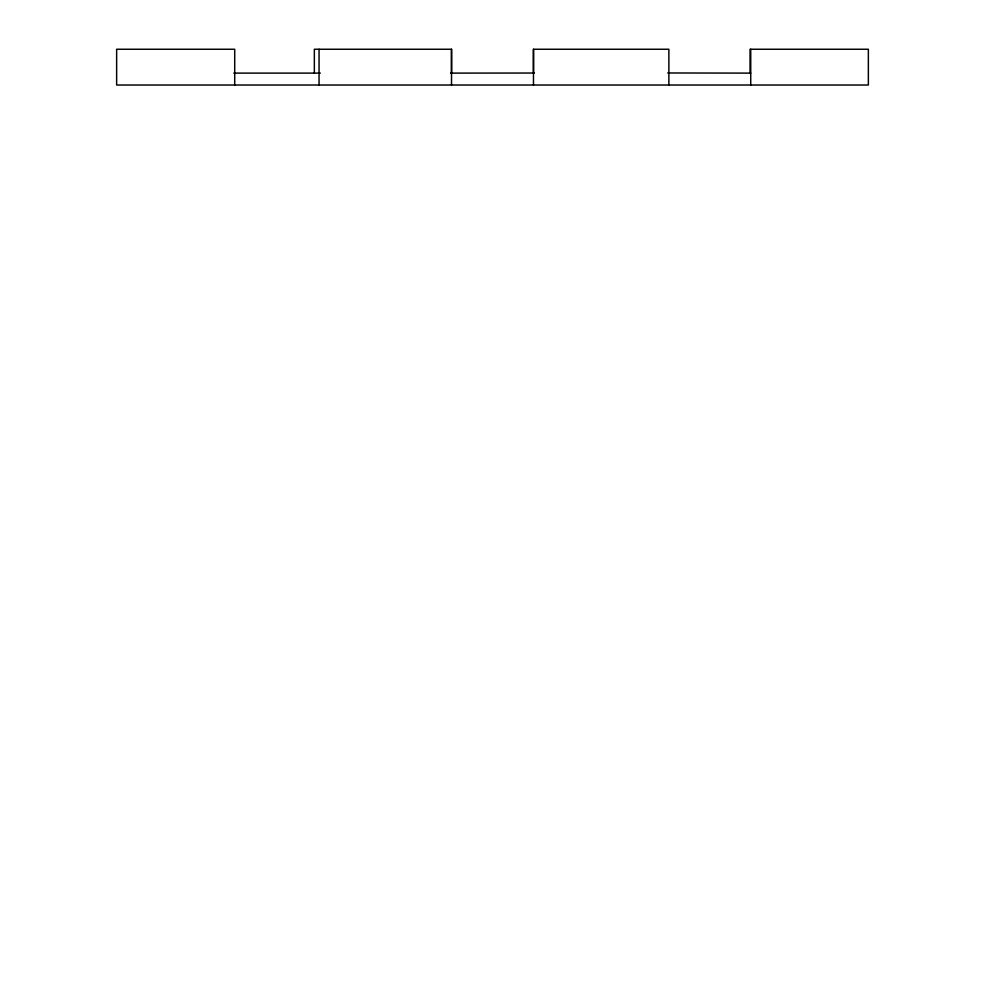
<?xml version="1.0" encoding="UTF-8"?>
<svg xmlns="http://www.w3.org/2000/svg" width="985" height="985" viewBox="0 0 985 985"><rect width="100%" height="100%" fill="white"/><g stroke="black" fill="none" stroke-linecap="round" stroke-linejoin="round"><path stroke-width="1.48" d="M451.524 73.099L451.524 49.25L314.35 49.25L314.35 73.112M533.476 73.099L533.476 49.25L668.877 49.25L668.877 85.018M233.802 73.112L320.334 73.112M450.637 73.112L534.362 73.038M667.719 72.976L750.742 73.112M750.73 49.25L750.73 85.018M750.065 73.099L750.065 49.25L868.364 49.25L868.364 85.018L116.636 85.018L116.636 49.25L234.713 49.25L234.713 85.018M533.476 49.25L533.476 85.018M451.524 49.25L451.524 85.018M319.054 49.25L319.054 85.018"/></g></svg>
